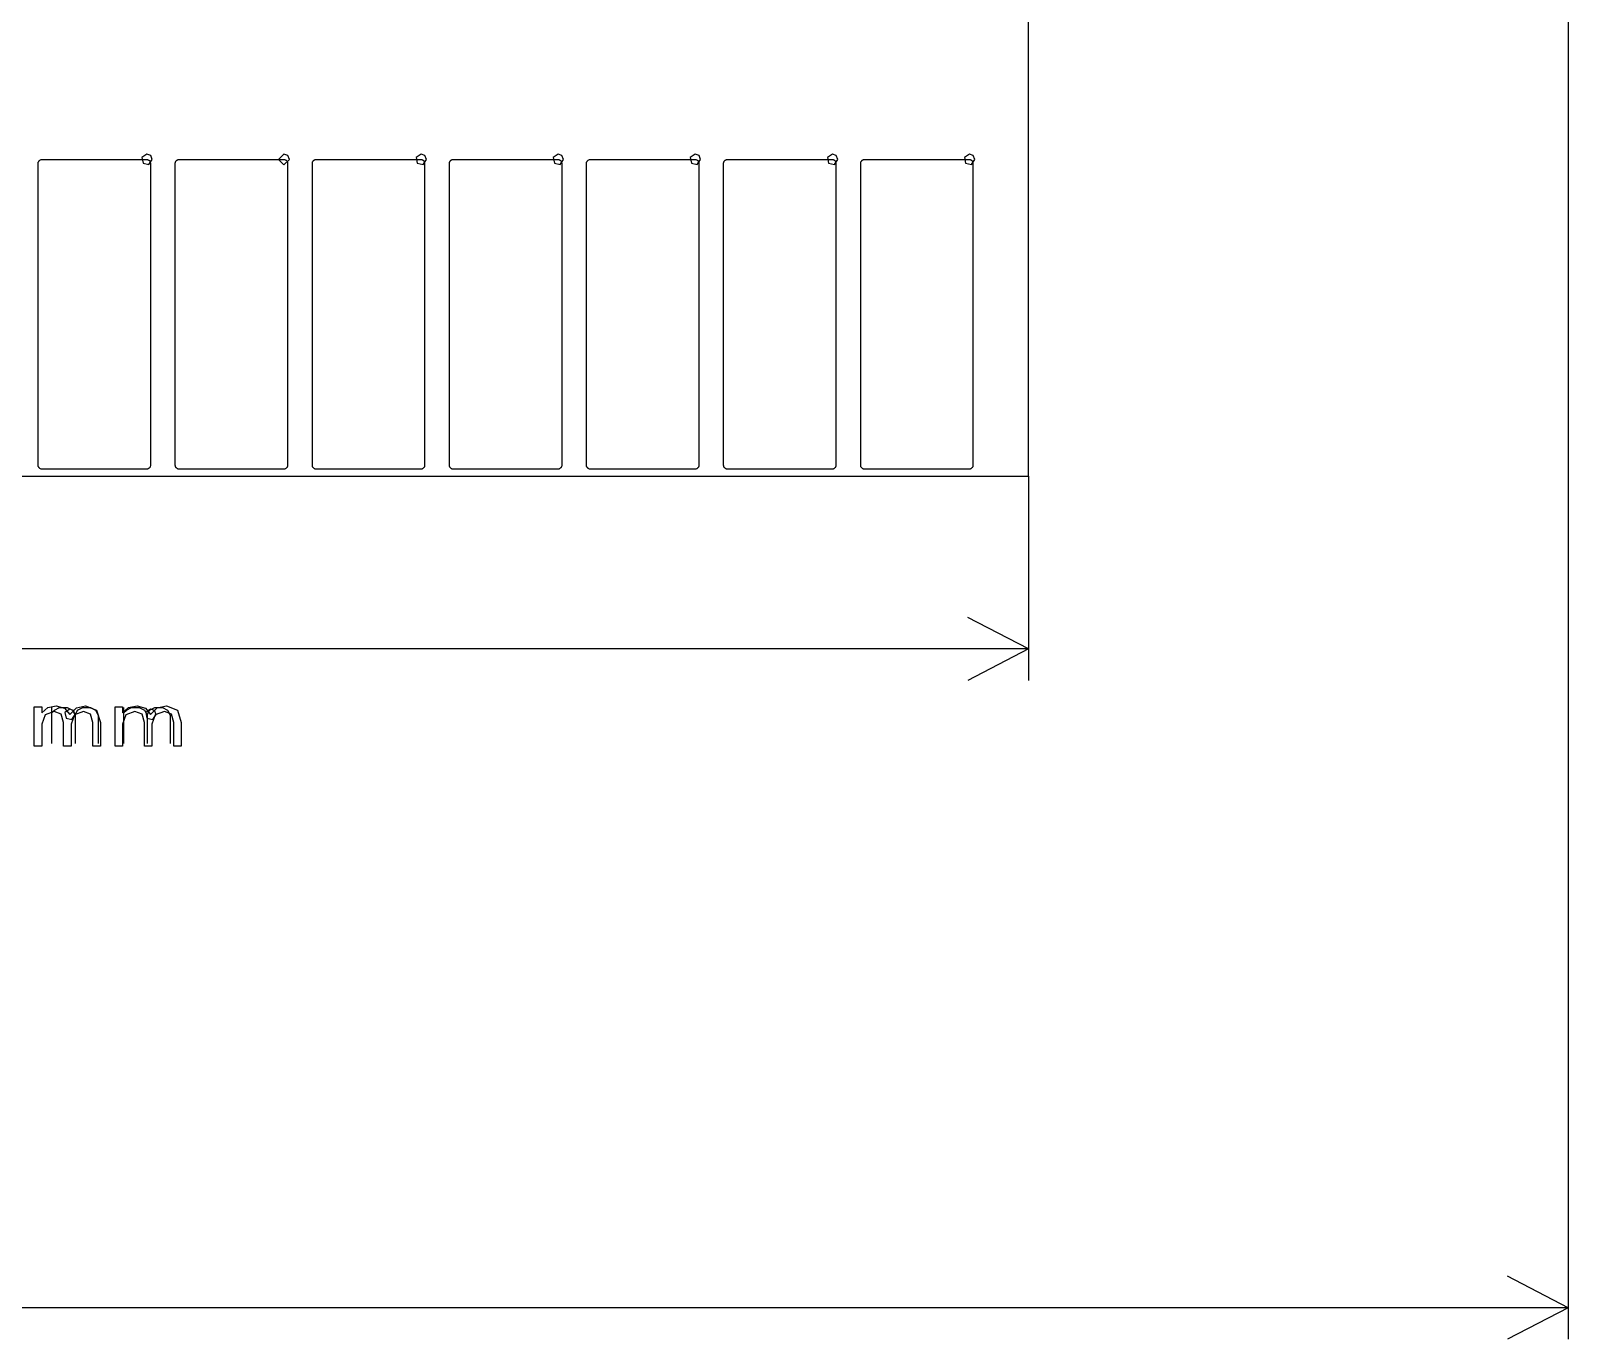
# Model space of a CAD drawing. Extents: x 114 to 258, y 8 to 198.
# Drawn here: x 209.06 to 237.55, y 9.32 to 33.56 of the extents above; entities that cross this region are included whole.
import ezdxf

# ---------------------------------------------------------------- set-up
doc = ezdxf.new("R2010")
doc.units = 0

msp = doc.modelspace()

# ---------------------------------------------------------------- linework, layer by layer
at = {"layer": 'Layer 1', "color": 7}
for points in [[(227.54844, 25.30836), (227.54844, 47.30984)], [(227.54844, 25.30836), (227.54844, 47.30984)], [(237.54842, 47.30984), (237.54842, 9.32414)], [(209.19948, 31.10972), (209.20202, 31.1148)], [(209.19948, 31.10972), (209.20202, 31.1148)], [(209.19948, 31.1021), (209.19948, 31.10972)], [(209.19948, 31.1021), (209.19948, 31.10972)], [(209.19948, 25.5141), (209.19948, 31.1021)], [(209.19948, 25.5141), (209.19948, 31.1021)], [(209.20202, 31.12242), (209.20456, 31.13004)], [(209.20202, 31.12242), (209.20456, 31.13004)], [(209.20202, 31.1148), (209.20202, 31.12242)], [(209.20202, 31.1148), (209.20202, 31.12242)], [(209.20456, 31.13004), (209.20964, 31.13766)], [(209.20456, 31.13004), (209.20964, 31.13766)], [(209.20964, 31.13766), (209.21218, 31.14274)], [(209.20964, 31.13766), (209.21218, 31.14274)], [(209.21218, 31.14274), (209.21726, 31.14782)], [(209.21218, 31.14274), (209.21726, 31.14782)], [(209.21726, 31.14782), (209.22234, 31.15544)], [(209.21726, 31.14782), (209.22234, 31.15544)], [(209.22234, 31.15544), (209.22742, 31.16052)], [(209.22234, 31.15544), (209.22742, 31.16052)], [(209.22742, 31.16052), (209.2325, 31.16306)], [(209.22742, 31.16052), (209.2325, 31.16306)], [(209.2325, 31.16306), (209.24012, 31.16814)], [(209.2325, 31.16306), (209.24012, 31.16814)], [(209.24012, 31.16814), (209.2452, 31.17068)], [(209.24012, 31.16814), (209.2452, 31.17068)], [(209.2452, 31.17068), (209.25282, 31.17322)], [(209.2452, 31.17068), (209.25282, 31.17322)], [(209.25282, 31.17322), (209.26044, 31.17576)], [(209.25282, 31.17322), (209.26044, 31.17576)], [(209.26044, 31.17576), (209.26806, 31.17576)], [(209.26044, 31.17576), (209.26806, 31.17576)], [(209.26806, 31.17576), (209.27568, 31.17576)], [(209.26806, 31.17576), (209.27568, 31.17576)], [(209.27568, 31.17576), (211.20608, 31.17576)], [(209.27568, 31.17576), (211.20608, 31.17576)], [(211.213954, 31.274998), (211.121566, 31.213266), (211.143243, 31.104287), (211.252222, 31.08261), (211.313954, 31.174998), (211.284665, 31.245709), (211.213954, 31.274998), (211.213954, 31.274998)], [(211.213954, 31.274998), (211.121566, 31.213266), (211.143243, 31.104287), (211.252222, 31.08261), (211.313954, 31.174998), (211.284665, 31.245709), (211.213954, 31.274998), (211.213954, 31.274998)], [(211.20608, 31.17576), (211.2137, 31.17576)], [(211.20608, 31.17576), (211.2137, 31.17576)], [(211.2137, 31.17576), (211.21878, 31.17576)], [(211.2137, 31.17576), (211.21878, 31.17576)], [(211.21878, 31.17576), (211.2264, 31.17322)], [(211.21878, 31.17576), (211.2264, 31.17322)], [(211.2264, 31.17322), (211.23402, 31.17068)], [(211.2264, 31.17322), (211.23402, 31.17068)], [(211.23402, 31.17068), (211.24164, 31.16814)], [(211.23402, 31.17068), (211.24164, 31.16814)], [(211.24164, 31.16814), (211.24672, 31.16306)], [(211.24164, 31.16814), (211.24672, 31.16306)], [(211.24672, 31.16306), (211.2518, 31.16052)], [(211.24672, 31.16306), (211.2518, 31.16052)], [(211.2518, 31.16052), (211.25942, 31.15544)], [(211.2518, 31.16052), (211.25942, 31.15544)], [(211.25942, 31.15544), (211.2645, 31.14782)], [(211.25942, 31.15544), (211.2645, 31.14782)], [(211.2645, 31.14782), (211.26704, 31.14274)], [(211.2645, 31.14782), (211.26704, 31.14274)], [(211.26704, 31.14274), (211.27212, 31.13766)], [(211.26704, 31.14274), (211.27212, 31.13766)], [(211.27212, 31.13766), (211.27466, 31.13004)], [(211.27212, 31.13766), (211.27466, 31.13004)], [(211.27466, 31.13004), (211.2772, 31.12242)], [(211.27466, 31.13004), (211.2772, 31.12242)], [(211.2772, 31.12242), (211.27974, 31.1148)], [(211.2772, 31.12242), (211.27974, 31.1148)], [(211.27974, 31.1148), (211.27974, 31.10972)], [(211.27974, 31.1148), (211.27974, 31.10972)], [(211.27974, 31.10972), (211.27974, 31.1021)], [(211.27974, 31.10972), (211.27974, 31.1021)], [(211.27974, 31.1021), (211.27974, 25.5141)], [(211.27974, 31.1021), (211.27974, 25.5141)], [(211.73948, 31.10972), (211.74202, 31.1148)], [(211.73948, 31.10972), (211.74202, 31.1148)], [(211.73948, 31.1021), (211.73948, 31.10972)], [(211.73948, 31.1021), (211.73948, 31.10972)], [(211.73948, 25.5141), (211.73948, 31.1021)], [(211.73948, 25.5141), (211.73948, 31.1021)], [(211.74202, 31.12242), (211.74456, 31.13004)], [(211.74202, 31.12242), (211.74456, 31.13004)], [(211.74202, 31.1148), (211.74202, 31.12242)], [(211.74202, 31.1148), (211.74202, 31.12242)], [(211.74456, 31.13004), (211.74964, 31.13766)], [(211.74456, 31.13004), (211.74964, 31.13766)], [(211.74964, 31.13766), (211.75218, 31.14274)], [(211.74964, 31.13766), (211.75218, 31.14274)], [(211.75218, 31.14274), (211.75726, 31.14782)], [(211.75218, 31.14274), (211.75726, 31.14782)], [(211.75726, 31.14782), (211.76234, 31.15544)], [(211.75726, 31.14782), (211.76234, 31.15544)], [(211.76234, 31.15544), (211.76742, 31.16052)], [(211.76234, 31.15544), (211.76742, 31.16052)], [(211.76742, 31.16052), (211.7725, 31.16306)], [(211.76742, 31.16052), (211.7725, 31.16306)], [(211.7725, 31.16306), (211.78012, 31.16814)], [(211.7725, 31.16306), (211.78012, 31.16814)], [(211.78012, 31.16814), (211.7852, 31.17068)], [(211.78012, 31.16814), (211.7852, 31.17068)], [(211.7852, 31.17068), (211.79282, 31.17322)], [(211.7852, 31.17068), (211.79282, 31.17322)], [(211.79282, 31.17322), (211.80044, 31.17576)], [(211.79282, 31.17322), (211.80044, 31.17576)], [(211.80044, 31.17576), (211.80806, 31.17576)], [(211.80044, 31.17576), (211.80806, 31.17576)], [(211.80806, 31.17576), (211.81568, 31.17576)], [(211.80806, 31.17576), (211.81568, 31.17576)], [(211.81568, 31.17576), (213.74608, 31.17576)], [(211.81568, 31.17576), (213.74608, 31.17576)], [(213.753954, 31.274998), (213.653954, 31.174998), (213.753954, 31.074998), (213.853954, 31.174998), (213.824665, 31.245709), (213.753954, 31.274998), (213.753954, 31.274998)], [(213.753954, 31.274998), (213.653954, 31.174998), (213.753954, 31.074998), (213.853954, 31.174998), (213.824665, 31.245709), (213.753954, 31.274998), (213.753954, 31.274998)], [(213.74608, 31.17576), (213.7537, 31.17576)], [(213.74608, 31.17576), (213.7537, 31.17576)], [(213.7537, 31.17576), (213.75878, 31.17576)], [(213.7537, 31.17576), (213.75878, 31.17576)], [(213.75878, 31.17576), (213.7664, 31.17322)], [(213.75878, 31.17576), (213.7664, 31.17322)], [(213.7664, 31.17322), (213.77402, 31.17068)], [(213.7664, 31.17322), (213.77402, 31.17068)], [(213.77402, 31.17068), (213.78164, 31.16814)], [(213.77402, 31.17068), (213.78164, 31.16814)], [(213.78164, 31.16814), (213.78672, 31.16306)], [(213.78164, 31.16814), (213.78672, 31.16306)], [(213.78672, 31.16306), (213.7918, 31.16052)], [(213.78672, 31.16306), (213.7918, 31.16052)], [(213.7918, 31.16052), (213.79942, 31.15544)], [(213.7918, 31.16052), (213.79942, 31.15544)], [(213.79942, 31.15544), (213.8045, 31.14782)], [(213.79942, 31.15544), (213.8045, 31.14782)], [(213.8045, 31.14782), (213.80704, 31.14274)], [(213.8045, 31.14782), (213.80704, 31.14274)], [(213.80704, 31.14274), (213.81212, 31.13766)], [(213.80704, 31.14274), (213.81212, 31.13766)], [(213.81212, 31.13766), (213.81466, 31.13004)], [(213.81212, 31.13766), (213.81466, 31.13004)], [(213.81466, 31.13004), (213.8172, 31.12242)], [(213.81466, 31.13004), (213.8172, 31.12242)], [(213.8172, 31.12242), (213.81974, 31.1148)], [(213.8172, 31.12242), (213.81974, 31.1148)], [(213.81974, 31.1148), (213.81974, 31.10972)], [(213.81974, 31.1148), (213.81974, 31.10972)], [(213.81974, 31.10972), (213.81974, 31.1021)], [(213.81974, 31.10972), (213.81974, 31.1021)], [(213.81974, 31.1021), (213.81974, 25.5141)], [(213.81974, 31.1021), (213.81974, 25.5141)], [(214.27948, 31.10972), (214.28202, 31.1148)], [(214.27948, 31.10972), (214.28202, 31.1148)], [(214.27948, 31.1021), (214.27948, 31.10972)], [(214.27948, 31.1021), (214.27948, 31.10972)], [(214.27948, 25.5141), (214.27948, 31.1021)], [(214.27948, 25.5141), (214.27948, 31.1021)], [(214.28202, 31.12242), (214.28456, 31.13004)], [(214.28202, 31.12242), (214.28456, 31.13004)], [(214.28202, 31.1148), (214.28202, 31.12242)], [(214.28202, 31.1148), (214.28202, 31.12242)], [(214.28456, 31.13004), (214.28964, 31.13766)], [(214.28456, 31.13004), (214.28964, 31.13766)], [(214.28964, 31.13766), (214.29218, 31.14274)], [(214.28964, 31.13766), (214.29218, 31.14274)], [(214.29218, 31.14274), (214.29726, 31.14782)], [(214.29218, 31.14274), (214.29726, 31.14782)], [(214.29726, 31.14782), (214.30234, 31.15544)], [(214.29726, 31.14782), (214.30234, 31.15544)], [(214.30234, 31.15544), (214.30742, 31.16052)], [(214.30234, 31.15544), (214.30742, 31.16052)], [(214.30742, 31.16052), (214.3125, 31.16306)], [(214.30742, 31.16052), (214.3125, 31.16306)], [(214.3125, 31.16306), (214.32012, 31.16814)], [(214.3125, 31.16306), (214.32012, 31.16814)], [(214.32012, 31.16814), (214.3252, 31.17068)], [(214.32012, 31.16814), (214.3252, 31.17068)], [(214.3252, 31.17068), (214.33282, 31.17322)], [(214.3252, 31.17068), (214.33282, 31.17322)], [(214.33282, 31.17322), (214.34044, 31.17576)], [(214.33282, 31.17322), (214.34044, 31.17576)], [(214.34044, 31.17576), (214.34806, 31.17576)], [(214.34044, 31.17576), (214.34806, 31.17576)], [(214.34806, 31.17576), (214.35568, 31.17576)], [(214.34806, 31.17576), (214.35568, 31.17576)], [(214.35568, 31.17576), (216.28608, 31.17576)], [(214.35568, 31.17576), (216.28608, 31.17576)], [(216.293954, 31.274998), (216.201566, 31.213266), (216.223243, 31.104287), (216.332222, 31.08261), (216.393954, 31.174998), (216.364665, 31.245709), (216.293954, 31.274998), (216.293954, 31.274998)], [(216.293954, 31.274998), (216.201566, 31.213266), (216.223243, 31.104287), (216.332222, 31.08261), (216.393954, 31.174998), (216.364665, 31.245709), (216.293954, 31.274998), (216.293954, 31.274998)], [(216.28608, 31.17576), (216.2937, 31.17576)], [(216.28608, 31.17576), (216.2937, 31.17576)], [(216.2937, 31.17576), (216.29878, 31.17576)], [(216.2937, 31.17576), (216.29878, 31.17576)], [(216.29878, 31.17576), (216.3064, 31.17322)], [(216.29878, 31.17576), (216.3064, 31.17322)], [(216.3064, 31.17322), (216.31402, 31.17068)], [(216.3064, 31.17322), (216.31402, 31.17068)], [(216.31402, 31.17068), (216.32164, 31.16814)], [(216.31402, 31.17068), (216.32164, 31.16814)], [(216.32164, 31.16814), (216.32672, 31.16306)], [(216.32164, 31.16814), (216.32672, 31.16306)], [(216.32672, 31.16306), (216.3318, 31.16052)], [(216.32672, 31.16306), (216.3318, 31.16052)], [(216.3318, 31.16052), (216.33942, 31.15544)], [(216.3318, 31.16052), (216.33942, 31.15544)], [(216.33942, 31.15544), (216.3445, 31.14782)], [(216.33942, 31.15544), (216.3445, 31.14782)], [(216.3445, 31.14782), (216.34704, 31.14274)], [(216.3445, 31.14782), (216.34704, 31.14274)], [(216.34704, 31.14274), (216.35212, 31.13766)], [(216.34704, 31.14274), (216.35212, 31.13766)], [(216.35212, 31.13766), (216.35466, 31.13004)], [(216.35212, 31.13766), (216.35466, 31.13004)], [(216.35466, 31.13004), (216.3572, 31.12242)], [(216.35466, 31.13004), (216.3572, 31.12242)], [(216.3572, 31.12242), (216.35974, 31.1148)], [(216.3572, 31.12242), (216.35974, 31.1148)], [(216.35974, 31.1148), (216.35974, 31.10972)], [(216.35974, 31.1148), (216.35974, 31.10972)], [(216.35974, 31.10972), (216.35974, 31.1021)], [(216.35974, 31.10972), (216.35974, 31.1021)], [(216.35974, 31.1021), (216.35974, 25.5141)], [(216.35974, 31.1021), (216.35974, 25.5141)], [(216.81948, 31.10972), (216.82202, 31.1148)], [(216.81948, 31.10972), (216.82202, 31.1148)], [(216.81948, 31.1021), (216.81948, 31.10972)], [(216.81948, 31.1021), (216.81948, 31.10972)], [(216.81948, 25.5141), (216.81948, 31.1021)], [(216.81948, 25.5141), (216.81948, 31.1021)], [(216.82202, 31.12242), (216.82456, 31.13004)], [(216.82202, 31.12242), (216.82456, 31.13004)], [(216.82202, 31.1148), (216.82202, 31.12242)], [(216.82202, 31.1148), (216.82202, 31.12242)], [(216.82456, 31.13004), (216.82964, 31.13766)], [(216.82456, 31.13004), (216.82964, 31.13766)], [(216.82964, 31.13766), (216.83218, 31.14274)], [(216.82964, 31.13766), (216.83218, 31.14274)], [(216.83218, 31.14274), (216.83726, 31.14782)], [(216.83218, 31.14274), (216.83726, 31.14782)], [(216.83726, 31.14782), (216.84234, 31.15544)], [(216.83726, 31.14782), (216.84234, 31.15544)], [(216.84234, 31.15544), (216.84742, 31.16052)], [(216.84234, 31.15544), (216.84742, 31.16052)], [(216.84742, 31.16052), (216.8525, 31.16306)], [(216.84742, 31.16052), (216.8525, 31.16306)], [(216.8525, 31.16306), (216.86012, 31.16814)], [(216.8525, 31.16306), (216.86012, 31.16814)], [(216.86012, 31.16814), (216.8652, 31.17068)], [(216.86012, 31.16814), (216.8652, 31.17068)], [(216.8652, 31.17068), (216.87282, 31.17322)], [(216.8652, 31.17068), (216.87282, 31.17322)], [(216.87282, 31.17322), (216.88044, 31.17576)], [(216.87282, 31.17322), (216.88044, 31.17576)], [(216.88044, 31.17576), (216.88806, 31.17576)], [(216.88044, 31.17576), (216.88806, 31.17576)], [(216.88806, 31.17576), (216.89568, 31.17576)], [(216.88806, 31.17576), (216.89568, 31.17576)], [(216.89568, 31.17576), (218.82608, 31.17576)], [(216.89568, 31.17576), (218.82608, 31.17576)], [(218.833954, 31.274998), (218.741566, 31.213266), (218.763243, 31.104287), (218.872222, 31.08261), (218.933954, 31.174998), (218.904665, 31.245709), (218.833954, 31.274998), (218.833954, 31.274998)], [(218.833954, 31.274998), (218.741566, 31.213266), (218.763243, 31.104287), (218.872222, 31.08261), (218.933954, 31.174998), (218.904665, 31.245709), (218.833954, 31.274998), (218.833954, 31.274998)], [(218.82608, 31.17576), (218.8337, 31.17576)], [(218.82608, 31.17576), (218.8337, 31.17576)], [(218.8337, 31.17576), (218.83878, 31.17576)], [(218.8337, 31.17576), (218.83878, 31.17576)], [(218.83878, 31.17576), (218.8464, 31.17322)], [(218.83878, 31.17576), (218.8464, 31.17322)], [(218.8464, 31.17322), (218.85402, 31.17068)], [(218.8464, 31.17322), (218.85402, 31.17068)], [(218.85402, 31.17068), (218.86164, 31.16814)], [(218.85402, 31.17068), (218.86164, 31.16814)], [(218.86164, 31.16814), (218.86672, 31.16306)], [(218.86164, 31.16814), (218.86672, 31.16306)], [(218.86672, 31.16306), (218.8718, 31.16052)], [(218.86672, 31.16306), (218.8718, 31.16052)], [(218.8718, 31.16052), (218.87942, 31.15544)], [(218.8718, 31.16052), (218.87942, 31.15544)], [(218.87942, 31.15544), (218.8845, 31.14782)], [(218.87942, 31.15544), (218.8845, 31.14782)], [(218.8845, 31.14782), (218.88704, 31.14274)], [(218.8845, 31.14782), (218.88704, 31.14274)], [(218.88704, 31.14274), (218.89212, 31.13766)], [(218.88704, 31.14274), (218.89212, 31.13766)], [(218.89212, 31.13766), (218.89466, 31.13004)], [(218.89212, 31.13766), (218.89466, 31.13004)], [(218.89466, 31.13004), (218.8972, 31.12242)], [(218.89466, 31.13004), (218.8972, 31.12242)], [(218.8972, 31.12242), (218.89974, 31.1148)], [(218.8972, 31.12242), (218.89974, 31.1148)], [(218.89974, 31.1148), (218.89974, 31.10972)], [(218.89974, 31.1148), (218.89974, 31.10972)], [(218.89974, 31.10972), (218.89974, 31.1021)], [(218.89974, 31.10972), (218.89974, 31.1021)], [(218.89974, 31.1021), (218.89974, 25.5141)], [(218.89974, 31.1021), (218.89974, 25.5141)], [(219.35948, 31.10972), (219.36202, 31.1148)], [(219.35948, 31.10972), (219.36202, 31.1148)], [(219.35948, 31.1021), (219.35948, 31.10972)], [(219.35948, 31.1021), (219.35948, 31.10972)], [(219.35948, 25.5141), (219.35948, 31.1021)], [(219.35948, 25.5141), (219.35948, 31.1021)], [(219.36202, 31.12242), (219.36456, 31.13004)], [(219.36202, 31.12242), (219.36456, 31.13004)], [(219.36202, 31.1148), (219.36202, 31.12242)], [(219.36202, 31.1148), (219.36202, 31.12242)], [(219.36456, 31.13004), (219.36964, 31.13766)], [(219.36456, 31.13004), (219.36964, 31.13766)], [(219.36964, 31.13766), (219.37218, 31.14274)], [(219.36964, 31.13766), (219.37218, 31.14274)], [(219.37218, 31.14274), (219.37726, 31.14782)], [(219.37218, 31.14274), (219.37726, 31.14782)], [(219.37726, 31.14782), (219.38234, 31.15544)], [(219.37726, 31.14782), (219.38234, 31.15544)], [(219.38234, 31.15544), (219.38742, 31.16052)], [(219.38234, 31.15544), (219.38742, 31.16052)], [(219.38742, 31.16052), (219.3925, 31.16306)], [(219.38742, 31.16052), (219.3925, 31.16306)], [(219.3925, 31.16306), (219.40012, 31.16814)], [(219.3925, 31.16306), (219.40012, 31.16814)], [(219.40012, 31.16814), (219.4052, 31.17068)], [(219.40012, 31.16814), (219.4052, 31.17068)], [(219.4052, 31.17068), (219.41282, 31.17322)], [(219.4052, 31.17068), (219.41282, 31.17322)], [(219.41282, 31.17322), (219.42044, 31.17576)], [(219.41282, 31.17322), (219.42044, 31.17576)], [(219.42044, 31.17576), (219.42806, 31.17576)], [(219.42044, 31.17576), (219.42806, 31.17576)], [(219.42806, 31.17576), (219.43568, 31.17576)], [(219.42806, 31.17576), (219.43568, 31.17576)], [(219.43568, 31.17576), (221.36608, 31.17576)], [(219.43568, 31.17576), (221.36608, 31.17576)], [(221.373954, 31.274998), (221.281566, 31.213266), (221.303243, 31.104287), (221.412222, 31.08261), (221.473954, 31.174998), (221.444665, 31.245709), (221.373954, 31.274998), (221.373954, 31.274998)], [(221.373954, 31.274998), (221.281566, 31.213266), (221.303243, 31.104287), (221.412222, 31.08261), (221.473954, 31.174998), (221.444665, 31.245709), (221.373954, 31.274998), (221.373954, 31.274998)], [(221.36608, 31.17576), (221.3737, 31.17576)], [(221.36608, 31.17576), (221.3737, 31.17576)], [(221.3737, 31.17576), (221.37878, 31.17576)], [(221.3737, 31.17576), (221.37878, 31.17576)], [(221.37878, 31.17576), (221.3864, 31.17322)], [(221.37878, 31.17576), (221.3864, 31.17322)], [(221.3864, 31.17322), (221.39402, 31.17068)], [(221.3864, 31.17322), (221.39402, 31.17068)], [(221.39402, 31.17068), (221.40164, 31.16814)], [(221.39402, 31.17068), (221.40164, 31.16814)], [(221.40164, 31.16814), (221.40672, 31.16306)], [(221.40164, 31.16814), (221.40672, 31.16306)], [(221.40672, 31.16306), (221.4118, 31.16052)], [(221.40672, 31.16306), (221.4118, 31.16052)], [(221.4118, 31.16052), (221.41942, 31.15544)], [(221.4118, 31.16052), (221.41942, 31.15544)], [(221.41942, 31.15544), (221.4245, 31.14782)], [(221.41942, 31.15544), (221.4245, 31.14782)], [(221.4245, 31.14782), (221.42704, 31.14274)], [(221.4245, 31.14782), (221.42704, 31.14274)], [(221.42704, 31.14274), (221.43212, 31.13766)], [(221.42704, 31.14274), (221.43212, 31.13766)], [(221.43212, 31.13766), (221.43466, 31.13004)], [(221.43212, 31.13766), (221.43466, 31.13004)], [(221.43466, 31.13004), (221.4372, 31.12242)], [(221.43466, 31.13004), (221.4372, 31.12242)], [(221.4372, 31.12242), (221.43974, 31.1148)], [(221.4372, 31.12242), (221.43974, 31.1148)], [(221.43974, 31.1148), (221.43974, 31.10972)], [(221.43974, 31.1148), (221.43974, 31.10972)], [(221.43974, 31.10972), (221.43974, 31.1021)], [(221.43974, 31.10972), (221.43974, 31.1021)], [(221.43974, 31.1021), (221.43974, 25.5141)], [(221.43974, 31.1021), (221.43974, 25.5141)], [(221.89948, 31.10972), (221.90202, 31.1148)], [(221.89948, 31.10972), (221.90202, 31.1148)], [(221.89948, 31.1021), (221.89948, 31.10972)], [(221.89948, 31.1021), (221.89948, 31.10972)], [(221.89948, 25.5141), (221.89948, 31.1021)], [(221.89948, 25.5141), (221.89948, 31.1021)], [(221.90202, 31.12242), (221.90456, 31.13004)], [(221.90202, 31.12242), (221.90456, 31.13004)], [(221.90202, 31.1148), (221.90202, 31.12242)], [(221.90202, 31.1148), (221.90202, 31.12242)], [(221.90456, 31.13004), (221.90964, 31.13766)], [(221.90456, 31.13004), (221.90964, 31.13766)], [(221.90964, 31.13766), (221.91218, 31.14274)], [(221.90964, 31.13766), (221.91218, 31.14274)], [(221.91218, 31.14274), (221.91726, 31.14782)], [(221.91218, 31.14274), (221.91726, 31.14782)], [(221.91726, 31.14782), (221.92234, 31.15544)], [(221.91726, 31.14782), (221.92234, 31.15544)], [(221.92234, 31.15544), (221.92742, 31.16052)], [(221.92234, 31.15544), (221.92742, 31.16052)], [(221.92742, 31.16052), (221.9325, 31.16306)], [(221.92742, 31.16052), (221.9325, 31.16306)], [(221.9325, 31.16306), (221.94012, 31.16814)], [(221.9325, 31.16306), (221.94012, 31.16814)], [(221.94012, 31.16814), (221.9452, 31.17068)], [(221.94012, 31.16814), (221.9452, 31.17068)], [(221.9452, 31.17068), (221.95282, 31.17322)], [(221.9452, 31.17068), (221.95282, 31.17322)], [(221.95282, 31.17322), (221.96044, 31.17576)], [(221.95282, 31.17322), (221.96044, 31.17576)], [(221.96044, 31.17576), (221.96806, 31.17576)], [(221.96044, 31.17576), (221.96806, 31.17576)], [(221.96806, 31.17576), (221.97568, 31.17576)], [(221.96806, 31.17576), (221.97568, 31.17576)], [(221.97568, 31.17576), (223.90608, 31.17576)], [(221.97568, 31.17576), (223.90608, 31.17576)], [(223.913954, 31.274998), (223.821566, 31.213266), (223.843243, 31.104287), (223.952222, 31.08261), (224.013954, 31.174998), (223.984665, 31.245709), (223.913954, 31.274998), (223.913954, 31.274998)], [(223.913954, 31.274998), (223.821566, 31.213266), (223.843243, 31.104287), (223.952222, 31.08261), (224.013954, 31.174998), (223.984665, 31.245709), (223.913954, 31.274998), (223.913954, 31.274998)], [(223.90608, 31.17576), (223.9137, 31.17576)], [(223.90608, 31.17576), (223.9137, 31.17576)], [(223.9137, 31.17576), (223.91878, 31.17576)], [(223.9137, 31.17576), (223.91878, 31.17576)], [(223.91878, 31.17576), (223.9264, 31.17322)], [(223.91878, 31.17576), (223.9264, 31.17322)], [(223.9264, 31.17322), (223.93402, 31.17068)], [(223.9264, 31.17322), (223.93402, 31.17068)], [(223.93402, 31.17068), (223.94164, 31.16814)], [(223.93402, 31.17068), (223.94164, 31.16814)], [(223.94164, 31.16814), (223.94672, 31.16306)], [(223.94164, 31.16814), (223.94672, 31.16306)], [(223.94672, 31.16306), (223.9518, 31.16052)], [(223.94672, 31.16306), (223.9518, 31.16052)], [(223.9518, 31.16052), (223.95942, 31.15544)], [(223.9518, 31.16052), (223.95942, 31.15544)], [(223.95942, 31.15544), (223.9645, 31.14782)], [(223.95942, 31.15544), (223.9645, 31.14782)], [(223.9645, 31.14782), (223.96704, 31.14274)], [(223.9645, 31.14782), (223.96704, 31.14274)], [(223.96704, 31.14274), (223.97212, 31.13766)], [(223.96704, 31.14274), (223.97212, 31.13766)], [(223.97212, 31.13766), (223.97466, 31.13004)], [(223.97212, 31.13766), (223.97466, 31.13004)], [(223.97466, 31.13004), (223.9772, 31.12242)], [(223.97466, 31.13004), (223.9772, 31.12242)], [(223.9772, 31.12242), (223.97974, 31.1148)], [(223.9772, 31.12242), (223.97974, 31.1148)], [(223.97974, 31.1148), (223.97974, 31.10972)], [(223.97974, 31.1148), (223.97974, 31.10972)], [(223.97974, 31.10972), (223.97974, 31.1021)], [(223.97974, 31.10972), (223.97974, 31.1021)], [(223.97974, 31.1021), (223.97974, 25.5141)], [(223.97974, 31.1021), (223.97974, 25.5141)], [(224.43948, 31.10972), (224.44202, 31.1148)], [(224.43948, 31.10972), (224.44202, 31.1148)], [(224.43948, 31.1021), (224.43948, 31.10972)], [(224.43948, 31.1021), (224.43948, 31.10972)], [(224.43948, 25.5141), (224.43948, 31.1021)], [(224.43948, 25.5141), (224.43948, 31.1021)], [(224.44202, 31.12242), (224.44456, 31.13004)], [(224.44202, 31.12242), (224.44456, 31.13004)], [(224.44202, 31.1148), (224.44202, 31.12242)], [(224.44202, 31.1148), (224.44202, 31.12242)], [(224.44456, 31.13004), (224.44964, 31.13766)], [(224.44456, 31.13004), (224.44964, 31.13766)], [(224.44964, 31.13766), (224.45218, 31.14274)], [(224.44964, 31.13766), (224.45218, 31.14274)], [(224.45218, 31.14274), (224.45726, 31.14782)], [(224.45218, 31.14274), (224.45726, 31.14782)], [(224.45726, 31.14782), (224.46234, 31.15544)], [(224.45726, 31.14782), (224.46234, 31.15544)], [(224.46234, 31.15544), (224.46742, 31.16052)], [(224.46234, 31.15544), (224.46742, 31.16052)], [(224.46742, 31.16052), (224.4725, 31.16306)], [(224.46742, 31.16052), (224.4725, 31.16306)], [(224.4725, 31.16306), (224.48012, 31.16814)], [(224.4725, 31.16306), (224.48012, 31.16814)], [(224.48012, 31.16814), (224.4852, 31.17068)], [(224.48012, 31.16814), (224.4852, 31.17068)], [(224.4852, 31.17068), (224.49282, 31.17322)], [(224.4852, 31.17068), (224.49282, 31.17322)], [(224.49282, 31.17322), (224.50044, 31.17576)], [(224.49282, 31.17322), (224.50044, 31.17576)], [(224.50044, 31.17576), (224.50806, 31.17576)], [(224.50044, 31.17576), (224.50806, 31.17576)], [(224.50806, 31.17576), (224.51568, 31.17576)], [(224.50806, 31.17576), (224.51568, 31.17576)], [(224.51568, 31.17576), (226.44608, 31.17576)], [(224.51568, 31.17576), (226.44608, 31.17576)], [(226.453954, 31.274998), (226.361566, 31.213266), (226.383243, 31.104287), (226.492222, 31.08261), (226.553954, 31.174998), (226.524665, 31.245709), (226.453954, 31.274998), (226.453954, 31.274998)], [(226.453954, 31.274998), (226.361566, 31.213266), (226.383243, 31.104287), (226.492222, 31.08261), (226.553954, 31.174998), (226.524665, 31.245709), (226.453954, 31.274998), (226.453954, 31.274998)], [(226.44608, 31.17576), (226.4537, 31.17576)], [(226.44608, 31.17576), (226.4537, 31.17576)], [(226.4537, 31.17576), (226.45878, 31.17576)], [(226.4537, 31.17576), (226.45878, 31.17576)], [(226.45878, 31.17576), (226.4664, 31.17322)], [(226.45878, 31.17576), (226.4664, 31.17322)], [(226.4664, 31.17322), (226.47402, 31.17068)], [(226.4664, 31.17322), (226.47402, 31.17068)], [(226.47402, 31.17068), (226.48164, 31.16814)], [(226.47402, 31.17068), (226.48164, 31.16814)], [(226.48164, 31.16814), (226.48672, 31.16306)], [(226.48164, 31.16814), (226.48672, 31.16306)], [(226.48672, 31.16306), (226.4918, 31.16052)], [(226.48672, 31.16306), (226.4918, 31.16052)], [(226.4918, 31.16052), (226.49942, 31.15544)], [(226.4918, 31.16052), (226.49942, 31.15544)], [(226.49942, 31.15544), (226.5045, 31.14782)], [(226.49942, 31.15544), (226.5045, 31.14782)], [(226.5045, 31.14782), (226.50704, 31.14274)], [(226.5045, 31.14782), (226.50704, 31.14274)], [(226.50704, 31.14274), (226.51212, 31.13766)], [(226.50704, 31.14274), (226.51212, 31.13766)], [(226.51212, 31.13766), (226.51466, 31.13004)], [(226.51212, 31.13766), (226.51466, 31.13004)], [(226.51466, 31.13004), (226.5172, 31.12242)], [(226.51466, 31.13004), (226.5172, 31.12242)], [(226.5172, 31.12242), (226.51974, 31.1148)], [(226.5172, 31.12242), (226.51974, 31.1148)], [(226.51974, 31.1148), (226.51974, 31.10972)], [(226.51974, 31.1148), (226.51974, 31.10972)], [(226.51974, 31.10972), (226.51974, 31.1021)], [(226.51974, 31.10972), (226.51974, 31.1021)], [(226.51974, 31.1021), (226.51974, 25.5141)], [(226.51974, 31.1021), (226.51974, 25.5141)], [(209.19948, 25.50648), (209.19948, 25.5141)], [(209.19948, 25.50648), (209.19948, 25.5141)], [(209.20202, 25.49886), (209.19948, 25.50648)], [(209.20202, 25.49886), (209.19948, 25.50648)], [(209.20202, 25.49124), (209.20202, 25.49886)], [(209.20202, 25.49124), (209.20202, 25.49886)], [(209.20456, 25.48362), (209.20202, 25.49124)], [(209.20456, 25.48362), (209.20202, 25.49124)], [(209.20964, 25.47854), (209.20456, 25.48362)], [(209.20964, 25.47854), (209.20456, 25.48362)], [(209.21218, 25.47092), (209.20964, 25.47854)], [(209.21218, 25.47092), (209.20964, 25.47854)], [(209.21726, 25.46584), (209.21218, 25.47092)], [(209.21726, 25.46584), (209.21218, 25.47092)], [(209.22234, 25.46076), (209.21726, 25.46584)], [(209.22234, 25.46076), (209.21726, 25.46584)], [(209.22742, 25.45568), (209.22234, 25.46076)], [(209.22742, 25.45568), (209.22234, 25.46076)], [(209.2325, 25.4506), (209.22742, 25.45568)], [(209.2325, 25.4506), (209.22742, 25.45568)], [(209.24012, 25.44806), (209.2325, 25.4506)], [(209.24012, 25.44806), (209.2325, 25.4506)], [(209.2452, 25.44298), (209.24012, 25.44806)], [(209.2452, 25.44298), (209.24012, 25.44806)], [(209.25282, 25.44044), (209.2452, 25.44298)], [(209.25282, 25.44044), (209.2452, 25.44298)], [(209.26044, 25.44044), (209.25282, 25.44044)], [(209.26044, 25.44044), (209.25282, 25.44044)], [(209.26806, 25.4379), (209.26044, 25.44044)], [(209.26806, 25.4379), (209.26044, 25.44044)], [(209.27568, 25.4379), (209.26806, 25.4379)], [(209.27568, 25.4379), (209.26806, 25.4379)], [(211.20608, 25.4379), (209.27568, 25.4379)], [(211.20608, 25.4379), (209.27568, 25.4379)], [(211.2137, 25.4379), (211.20608, 25.4379)], [(211.2137, 25.4379), (211.20608, 25.4379)], [(211.21878, 25.44044), (211.2137, 25.4379)], [(211.21878, 25.44044), (211.2137, 25.4379)], [(211.2264, 25.44044), (211.21878, 25.44044)], [(211.2264, 25.44044), (211.21878, 25.44044)], [(211.23402, 25.44298), (211.2264, 25.44044)], [(211.23402, 25.44298), (211.2264, 25.44044)], [(211.24164, 25.44806), (211.23402, 25.44298)], [(211.24164, 25.44806), (211.23402, 25.44298)], [(211.24672, 25.4506), (211.24164, 25.44806)], [(211.24672, 25.4506), (211.24164, 25.44806)], [(211.2518, 25.45568), (211.24672, 25.4506)], [(211.2518, 25.45568), (211.24672, 25.4506)], [(211.25942, 25.46076), (211.2518, 25.45568)], [(211.25942, 25.46076), (211.2518, 25.45568)], [(211.2645, 25.46584), (211.25942, 25.46076)], [(211.2645, 25.46584), (211.25942, 25.46076)], [(211.26704, 25.47092), (211.2645, 25.46584)], [(211.26704, 25.47092), (211.2645, 25.46584)], [(211.27212, 25.47854), (211.26704, 25.47092)], [(211.27212, 25.47854), (211.26704, 25.47092)], [(211.27466, 25.48362), (211.27212, 25.47854)], [(211.27466, 25.48362), (211.27212, 25.47854)], [(211.2772, 25.49124), (211.27466, 25.48362)], [(211.2772, 25.49124), (211.27466, 25.48362)], [(211.27974, 25.49886), (211.2772, 25.49124)], [(211.27974, 25.49886), (211.2772, 25.49124)], [(211.27974, 25.5141), (211.27974, 25.50648)], [(211.27974, 25.5141), (211.27974, 25.50648)], [(211.27974, 25.50648), (211.27974, 25.49886)], [(211.27974, 25.50648), (211.27974, 25.49886)], [(211.73948, 25.50648), (211.73948, 25.5141)], [(211.73948, 25.50648), (211.73948, 25.5141)], [(211.74202, 25.49886), (211.73948, 25.50648)], [(211.74202, 25.49886), (211.73948, 25.50648)], [(211.74202, 25.49124), (211.74202, 25.49886)], [(211.74202, 25.49124), (211.74202, 25.49886)], [(211.74456, 25.48362), (211.74202, 25.49124)], [(211.74456, 25.48362), (211.74202, 25.49124)], [(211.74964, 25.47854), (211.74456, 25.48362)], [(211.74964, 25.47854), (211.74456, 25.48362)], [(211.75218, 25.47092), (211.74964, 25.47854)], [(211.75218, 25.47092), (211.74964, 25.47854)], [(211.75726, 25.46584), (211.75218, 25.47092)], [(211.75726, 25.46584), (211.75218, 25.47092)], [(211.76234, 25.46076), (211.75726, 25.46584)], [(211.76234, 25.46076), (211.75726, 25.46584)], [(211.76742, 25.45568), (211.76234, 25.46076)], [(211.76742, 25.45568), (211.76234, 25.46076)], [(211.7725, 25.4506), (211.76742, 25.45568)], [(211.7725, 25.4506), (211.76742, 25.45568)], [(211.78012, 25.44806), (211.7725, 25.4506)], [(211.78012, 25.44806), (211.7725, 25.4506)], [(211.7852, 25.44298), (211.78012, 25.44806)], [(211.7852, 25.44298), (211.78012, 25.44806)], [(211.79282, 25.44044), (211.7852, 25.44298)], [(211.79282, 25.44044), (211.7852, 25.44298)], [(211.80044, 25.44044), (211.79282, 25.44044)], [(211.80044, 25.44044), (211.79282, 25.44044)], [(211.80806, 25.4379), (211.80044, 25.44044)], [(211.80806, 25.4379), (211.80044, 25.44044)], [(211.81568, 25.4379), (211.80806, 25.4379)], [(211.81568, 25.4379), (211.80806, 25.4379)], [(213.74608, 25.4379), (211.81568, 25.4379)], [(213.74608, 25.4379), (211.81568, 25.4379)], [(213.7537, 25.4379), (213.74608, 25.4379)], [(213.7537, 25.4379), (213.74608, 25.4379)], [(213.75878, 25.44044), (213.7537, 25.4379)], [(213.75878, 25.44044), (213.7537, 25.4379)], [(213.7664, 25.44044), (213.75878, 25.44044)], [(213.7664, 25.44044), (213.75878, 25.44044)], [(213.77402, 25.44298), (213.7664, 25.44044)], [(213.77402, 25.44298), (213.7664, 25.44044)], [(213.78164, 25.44806), (213.77402, 25.44298)], [(213.78164, 25.44806), (213.77402, 25.44298)], [(213.78672, 25.4506), (213.78164, 25.44806)], [(213.78672, 25.4506), (213.78164, 25.44806)], [(213.7918, 25.45568), (213.78672, 25.4506)], [(213.7918, 25.45568), (213.78672, 25.4506)], [(213.79942, 25.46076), (213.7918, 25.45568)], [(213.79942, 25.46076), (213.7918, 25.45568)], [(213.8045, 25.46584), (213.79942, 25.46076)], [(213.8045, 25.46584), (213.79942, 25.46076)], [(213.80704, 25.47092), (213.8045, 25.46584)], [(213.80704, 25.47092), (213.8045, 25.46584)], [(213.81212, 25.47854), (213.80704, 25.47092)], [(213.81212, 25.47854), (213.80704, 25.47092)], [(213.81466, 25.48362), (213.81212, 25.47854)], [(213.81466, 25.48362), (213.81212, 25.47854)], [(213.8172, 25.49124), (213.81466, 25.48362)], [(213.8172, 25.49124), (213.81466, 25.48362)], [(213.81974, 25.49886), (213.8172, 25.49124)], [(213.81974, 25.49886), (213.8172, 25.49124)], [(213.81974, 25.5141), (213.81974, 25.50648)], [(213.81974, 25.5141), (213.81974, 25.50648)], [(213.81974, 25.50648), (213.81974, 25.49886)], [(213.81974, 25.50648), (213.81974, 25.49886)], [(214.27948, 25.50648), (214.27948, 25.5141)], [(214.27948, 25.50648), (214.27948, 25.5141)], [(214.28202, 25.49886), (214.27948, 25.50648)], [(214.28202, 25.49886), (214.27948, 25.50648)], [(214.28202, 25.49124), (214.28202, 25.49886)], [(214.28202, 25.49124), (214.28202, 25.49886)], [(214.28456, 25.48362), (214.28202, 25.49124)], [(214.28456, 25.48362), (214.28202, 25.49124)], [(214.28964, 25.47854), (214.28456, 25.48362)], [(214.28964, 25.47854), (214.28456, 25.48362)], [(214.29218, 25.47092), (214.28964, 25.47854)], [(214.29218, 25.47092), (214.28964, 25.47854)], [(214.29726, 25.46584), (214.29218, 25.47092)], [(214.29726, 25.46584), (214.29218, 25.47092)], [(214.30234, 25.46076), (214.29726, 25.46584)], [(214.30234, 25.46076), (214.29726, 25.46584)], [(214.30742, 25.45568), (214.30234, 25.46076)], [(214.30742, 25.45568), (214.30234, 25.46076)], [(214.3125, 25.4506), (214.30742, 25.45568)], [(214.3125, 25.4506), (214.30742, 25.45568)], [(214.32012, 25.44806), (214.3125, 25.4506)], [(214.32012, 25.44806), (214.3125, 25.4506)], [(214.3252, 25.44298), (214.32012, 25.44806)], [(214.3252, 25.44298), (214.32012, 25.44806)], [(214.33282, 25.44044), (214.3252, 25.44298)], [(214.33282, 25.44044), (214.3252, 25.44298)], [(214.34044, 25.44044), (214.33282, 25.44044)], [(214.34044, 25.44044), (214.33282, 25.44044)], [(214.34806, 25.4379), (214.34044, 25.44044)], [(214.34806, 25.4379), (214.34044, 25.44044)], [(214.35568, 25.4379), (214.34806, 25.4379)], [(214.35568, 25.4379), (214.34806, 25.4379)], [(216.28608, 25.4379), (214.35568, 25.4379)], [(216.28608, 25.4379), (214.35568, 25.4379)], [(216.2937, 25.4379), (216.28608, 25.4379)], [(216.2937, 25.4379), (216.28608, 25.4379)], [(216.29878, 25.44044), (216.2937, 25.4379)], [(216.29878, 25.44044), (216.2937, 25.4379)], [(216.3064, 25.44044), (216.29878, 25.44044)], [(216.3064, 25.44044), (216.29878, 25.44044)], [(216.31402, 25.44298), (216.3064, 25.44044)], [(216.31402, 25.44298), (216.3064, 25.44044)], [(216.32164, 25.44806), (216.31402, 25.44298)], [(216.32164, 25.44806), (216.31402, 25.44298)], [(216.32672, 25.4506), (216.32164, 25.44806)], [(216.32672, 25.4506), (216.32164, 25.44806)], [(216.3318, 25.45568), (216.32672, 25.4506)], [(216.3318, 25.45568), (216.32672, 25.4506)], [(216.33942, 25.46076), (216.3318, 25.45568)], [(216.33942, 25.46076), (216.3318, 25.45568)], [(216.3445, 25.46584), (216.33942, 25.46076)], [(216.3445, 25.46584), (216.33942, 25.46076)], [(216.34704, 25.47092), (216.3445, 25.46584)], [(216.34704, 25.47092), (216.3445, 25.46584)], [(216.35212, 25.47854), (216.34704, 25.47092)], [(216.35212, 25.47854), (216.34704, 25.47092)], [(216.35466, 25.48362), (216.35212, 25.47854)], [(216.35466, 25.48362), (216.35212, 25.47854)], [(216.3572, 25.49124), (216.35466, 25.48362)], [(216.3572, 25.49124), (216.35466, 25.48362)], [(216.35974, 25.49886), (216.3572, 25.49124)], [(216.35974, 25.49886), (216.3572, 25.49124)], [(216.35974, 25.5141), (216.35974, 25.50648)], [(216.35974, 25.5141), (216.35974, 25.50648)], [(216.35974, 25.50648), (216.35974, 25.49886)], [(216.35974, 25.50648), (216.35974, 25.49886)], [(216.81948, 25.50648), (216.81948, 25.5141)], [(216.81948, 25.50648), (216.81948, 25.5141)], [(216.82202, 25.49886), (216.81948, 25.50648)], [(216.82202, 25.49886), (216.81948, 25.50648)], [(216.82202, 25.49124), (216.82202, 25.49886)], [(216.82202, 25.49124), (216.82202, 25.49886)], [(216.82456, 25.48362), (216.82202, 25.49124)], [(216.82456, 25.48362), (216.82202, 25.49124)], [(216.82964, 25.47854), (216.82456, 25.48362)], [(216.82964, 25.47854), (216.82456, 25.48362)], [(216.83218, 25.47092), (216.82964, 25.47854)], [(216.83218, 25.47092), (216.82964, 25.47854)], [(216.83726, 25.46584), (216.83218, 25.47092)], [(216.83726, 25.46584), (216.83218, 25.47092)], [(216.84234, 25.46076), (216.83726, 25.46584)], [(216.84234, 25.46076), (216.83726, 25.46584)], [(216.84742, 25.45568), (216.84234, 25.46076)], [(216.84742, 25.45568), (216.84234, 25.46076)], [(216.8525, 25.4506), (216.84742, 25.45568)], [(216.8525, 25.4506), (216.84742, 25.45568)], [(216.86012, 25.44806), (216.8525, 25.4506)], [(216.86012, 25.44806), (216.8525, 25.4506)], [(216.8652, 25.44298), (216.86012, 25.44806)], [(216.8652, 25.44298), (216.86012, 25.44806)], [(216.87282, 25.44044), (216.8652, 25.44298)], [(216.87282, 25.44044), (216.8652, 25.44298)], [(216.88044, 25.44044), (216.87282, 25.44044)], [(216.88044, 25.44044), (216.87282, 25.44044)], [(216.88806, 25.4379), (216.88044, 25.44044)], [(216.88806, 25.4379), (216.88044, 25.44044)], [(216.89568, 25.4379), (216.88806, 25.4379)], [(216.89568, 25.4379), (216.88806, 25.4379)], [(218.82608, 25.4379), (216.89568, 25.4379)], [(218.82608, 25.4379), (216.89568, 25.4379)], [(218.8337, 25.4379), (218.82608, 25.4379)], [(218.8337, 25.4379), (218.82608, 25.4379)], [(218.83878, 25.44044), (218.8337, 25.4379)], [(218.83878, 25.44044), (218.8337, 25.4379)], [(218.8464, 25.44044), (218.83878, 25.44044)], [(218.8464, 25.44044), (218.83878, 25.44044)], [(218.85402, 25.44298), (218.8464, 25.44044)], [(218.85402, 25.44298), (218.8464, 25.44044)], [(218.86164, 25.44806), (218.85402, 25.44298)], [(218.86164, 25.44806), (218.85402, 25.44298)], [(218.86672, 25.4506), (218.86164, 25.44806)], [(218.86672, 25.4506), (218.86164, 25.44806)], [(218.8718, 25.45568), (218.86672, 25.4506)], [(218.8718, 25.45568), (218.86672, 25.4506)], [(218.87942, 25.46076), (218.8718, 25.45568)], [(218.87942, 25.46076), (218.8718, 25.45568)], [(218.8845, 25.46584), (218.87942, 25.46076)], [(218.8845, 25.46584), (218.87942, 25.46076)], [(218.88704, 25.47092), (218.8845, 25.46584)], [(218.88704, 25.47092), (218.8845, 25.46584)], [(218.89212, 25.47854), (218.88704, 25.47092)], [(218.89212, 25.47854), (218.88704, 25.47092)], [(218.89466, 25.48362), (218.89212, 25.47854)], [(218.89466, 25.48362), (218.89212, 25.47854)], [(218.8972, 25.49124), (218.89466, 25.48362)], [(218.8972, 25.49124), (218.89466, 25.48362)], [(218.89974, 25.49886), (218.8972, 25.49124)], [(218.89974, 25.49886), (218.8972, 25.49124)], [(218.89974, 25.5141), (218.89974, 25.50648)], [(218.89974, 25.5141), (218.89974, 25.50648)], [(218.89974, 25.50648), (218.89974, 25.49886)], [(218.89974, 25.50648), (218.89974, 25.49886)], [(219.35948, 25.50648), (219.35948, 25.5141)], [(219.35948, 25.50648), (219.35948, 25.5141)], [(219.36202, 25.49886), (219.35948, 25.50648)], [(219.36202, 25.49886), (219.35948, 25.50648)], [(219.36202, 25.49124), (219.36202, 25.49886)], [(219.36202, 25.49124), (219.36202, 25.49886)], [(219.36456, 25.48362), (219.36202, 25.49124)], [(219.36456, 25.48362), (219.36202, 25.49124)], [(219.36964, 25.47854), (219.36456, 25.48362)], [(219.36964, 25.47854), (219.36456, 25.48362)], [(219.37218, 25.47092), (219.36964, 25.47854)], [(219.37218, 25.47092), (219.36964, 25.47854)], [(219.37726, 25.46584), (219.37218, 25.47092)], [(219.37726, 25.46584), (219.37218, 25.47092)], [(219.38234, 25.46076), (219.37726, 25.46584)], [(219.38234, 25.46076), (219.37726, 25.46584)], [(219.38742, 25.45568), (219.38234, 25.46076)], [(219.38742, 25.45568), (219.38234, 25.46076)], [(219.3925, 25.4506), (219.38742, 25.45568)], [(219.3925, 25.4506), (219.38742, 25.45568)], [(219.40012, 25.44806), (219.3925, 25.4506)], [(219.40012, 25.44806), (219.3925, 25.4506)], [(219.4052, 25.44298), (219.40012, 25.44806)], [(219.4052, 25.44298), (219.40012, 25.44806)], [(219.41282, 25.44044), (219.4052, 25.44298)], [(219.41282, 25.44044), (219.4052, 25.44298)], [(219.42044, 25.44044), (219.41282, 25.44044)], [(219.42044, 25.44044), (219.41282, 25.44044)], [(219.42806, 25.4379), (219.42044, 25.44044)], [(219.42806, 25.4379), (219.42044, 25.44044)], [(219.43568, 25.4379), (219.42806, 25.4379)], [(219.43568, 25.4379), (219.42806, 25.4379)], [(221.36608, 25.4379), (219.43568, 25.4379)], [(221.36608, 25.4379), (219.43568, 25.4379)], [(221.3737, 25.4379), (221.36608, 25.4379)], [(221.3737, 25.4379), (221.36608, 25.4379)], [(221.37878, 25.44044), (221.3737, 25.4379)], [(221.37878, 25.44044), (221.3737, 25.4379)], [(221.3864, 25.44044), (221.37878, 25.44044)], [(221.3864, 25.44044), (221.37878, 25.44044)], [(221.39402, 25.44298), (221.3864, 25.44044)], [(221.39402, 25.44298), (221.3864, 25.44044)], [(221.40164, 25.44806), (221.39402, 25.44298)], [(221.40164, 25.44806), (221.39402, 25.44298)], [(221.40672, 25.4506), (221.40164, 25.44806)], [(221.40672, 25.4506), (221.40164, 25.44806)], [(221.4118, 25.45568), (221.40672, 25.4506)], [(221.4118, 25.45568), (221.40672, 25.4506)], [(221.41942, 25.46076), (221.4118, 25.45568)], [(221.41942, 25.46076), (221.4118, 25.45568)], [(221.4245, 25.46584), (221.41942, 25.46076)], [(221.4245, 25.46584), (221.41942, 25.46076)], [(221.42704, 25.47092), (221.4245, 25.46584)], [(221.42704, 25.47092), (221.4245, 25.46584)], [(221.43212, 25.47854), (221.42704, 25.47092)], [(221.43212, 25.47854), (221.42704, 25.47092)], [(221.43466, 25.48362), (221.43212, 25.47854)], [(221.43466, 25.48362), (221.43212, 25.47854)], [(221.4372, 25.49124), (221.43466, 25.48362)], [(221.4372, 25.49124), (221.43466, 25.48362)], [(221.43974, 25.49886), (221.4372, 25.49124)], [(221.43974, 25.49886), (221.4372, 25.49124)], [(221.43974, 25.5141), (221.43974, 25.50648)], [(221.43974, 25.5141), (221.43974, 25.50648)], [(221.43974, 25.50648), (221.43974, 25.49886)], [(221.43974, 25.50648), (221.43974, 25.49886)], [(221.89948, 25.50648), (221.89948, 25.5141)], [(221.89948, 25.50648), (221.89948, 25.5141)], [(221.90202, 25.49886), (221.89948, 25.50648)], [(221.90202, 25.49886), (221.89948, 25.50648)], [(221.90202, 25.49124), (221.90202, 25.49886)], [(221.90202, 25.49124), (221.90202, 25.49886)], [(221.90456, 25.48362), (221.90202, 25.49124)], [(221.90456, 25.48362), (221.90202, 25.49124)], [(221.90964, 25.47854), (221.90456, 25.48362)], [(221.90964, 25.47854), (221.90456, 25.48362)], [(221.91218, 25.47092), (221.90964, 25.47854)], [(221.91218, 25.47092), (221.90964, 25.47854)], [(221.91726, 25.46584), (221.91218, 25.47092)], [(221.91726, 25.46584), (221.91218, 25.47092)], [(221.92234, 25.46076), (221.91726, 25.46584)], [(221.92234, 25.46076), (221.91726, 25.46584)], [(221.92742, 25.45568), (221.92234, 25.46076)], [(221.92742, 25.45568), (221.92234, 25.46076)], [(221.9325, 25.4506), (221.92742, 25.45568)], [(221.9325, 25.4506), (221.92742, 25.45568)], [(221.94012, 25.44806), (221.9325, 25.4506)], [(221.94012, 25.44806), (221.9325, 25.4506)], [(221.9452, 25.44298), (221.94012, 25.44806)], [(221.9452, 25.44298), (221.94012, 25.44806)], [(221.95282, 25.44044), (221.9452, 25.44298)], [(221.95282, 25.44044), (221.9452, 25.44298)], [(221.96044, 25.44044), (221.95282, 25.44044)], [(221.96044, 25.44044), (221.95282, 25.44044)], [(221.96806, 25.4379), (221.96044, 25.44044)], [(221.96806, 25.4379), (221.96044, 25.44044)], [(221.97568, 25.4379), (221.96806, 25.4379)], [(221.97568, 25.4379), (221.96806, 25.4379)], [(223.90608, 25.4379), (221.97568, 25.4379)], [(223.90608, 25.4379), (221.97568, 25.4379)], [(223.9137, 25.4379), (223.90608, 25.4379)], [(223.9137, 25.4379), (223.90608, 25.4379)], [(223.91878, 25.44044), (223.9137, 25.4379)], [(223.91878, 25.44044), (223.9137, 25.4379)], [(223.9264, 25.44044), (223.91878, 25.44044)], [(223.9264, 25.44044), (223.91878, 25.44044)], [(223.93402, 25.44298), (223.9264, 25.44044)], [(223.93402, 25.44298), (223.9264, 25.44044)], [(223.94164, 25.44806), (223.93402, 25.44298)], [(223.94164, 25.44806), (223.93402, 25.44298)], [(223.94672, 25.4506), (223.94164, 25.44806)], [(223.94672, 25.4506), (223.94164, 25.44806)], [(223.9518, 25.45568), (223.94672, 25.4506)], [(223.9518, 25.45568), (223.94672, 25.4506)], [(223.95942, 25.46076), (223.9518, 25.45568)], [(223.95942, 25.46076), (223.9518, 25.45568)], [(223.9645, 25.46584), (223.95942, 25.46076)], [(223.9645, 25.46584), (223.95942, 25.46076)], [(223.96704, 25.47092), (223.9645, 25.46584)], [(223.96704, 25.47092), (223.9645, 25.46584)], [(223.97212, 25.47854), (223.96704, 25.47092)], [(223.97212, 25.47854), (223.96704, 25.47092)], [(223.97466, 25.48362), (223.97212, 25.47854)], [(223.97466, 25.48362), (223.97212, 25.47854)], [(223.9772, 25.49124), (223.97466, 25.48362)], [(223.9772, 25.49124), (223.97466, 25.48362)], [(223.97974, 25.49886), (223.9772, 25.49124)], [(223.97974, 25.49886), (223.9772, 25.49124)], [(223.97974, 25.5141), (223.97974, 25.50648)], [(223.97974, 25.5141), (223.97974, 25.50648)], [(223.97974, 25.50648), (223.97974, 25.49886)], [(223.97974, 25.50648), (223.97974, 25.49886)], [(224.43948, 25.50648), (224.43948, 25.5141)], [(224.43948, 25.50648), (224.43948, 25.5141)], [(224.44202, 25.49886), (224.43948, 25.50648)], [(224.44202, 25.49886), (224.43948, 25.50648)], [(224.44202, 25.49124), (224.44202, 25.49886)], [(224.44202, 25.49124), (224.44202, 25.49886)], [(224.44456, 25.48362), (224.44202, 25.49124)], [(224.44456, 25.48362), (224.44202, 25.49124)], [(224.44964, 25.47854), (224.44456, 25.48362)], [(224.44964, 25.47854), (224.44456, 25.48362)], [(224.45218, 25.47092), (224.44964, 25.47854)], [(224.45218, 25.47092), (224.44964, 25.47854)], [(224.45726, 25.46584), (224.45218, 25.47092)], [(224.45726, 25.46584), (224.45218, 25.47092)], [(224.46234, 25.46076), (224.45726, 25.46584)], [(224.46234, 25.46076), (224.45726, 25.46584)], [(224.46742, 25.45568), (224.46234, 25.46076)], [(224.46742, 25.45568), (224.46234, 25.46076)], [(224.4725, 25.4506), (224.46742, 25.45568)], [(224.4725, 25.4506), (224.46742, 25.45568)], [(224.48012, 25.44806), (224.4725, 25.4506)], [(224.48012, 25.44806), (224.4725, 25.4506)], [(224.4852, 25.44298), (224.48012, 25.44806)], [(224.4852, 25.44298), (224.48012, 25.44806)], [(224.49282, 25.44044), (224.4852, 25.44298)], [(224.49282, 25.44044), (224.4852, 25.44298)], [(224.50044, 25.44044), (224.49282, 25.44044)], [(224.50044, 25.44044), (224.49282, 25.44044)], [(224.50806, 25.4379), (224.50044, 25.44044)], [(224.50806, 25.4379), (224.50044, 25.44044)], [(224.51568, 25.4379), (224.50806, 25.4379)], [(224.51568, 25.4379), (224.50806, 25.4379)], [(226.44608, 25.4379), (224.51568, 25.4379)], [(226.44608, 25.4379), (224.51568, 25.4379)], [(226.4537, 25.4379), (226.44608, 25.4379)], [(226.4537, 25.4379), (226.44608, 25.4379)], [(226.45878, 25.44044), (226.4537, 25.4379)], [(226.45878, 25.44044), (226.4537, 25.4379)], [(226.4664, 25.44044), (226.45878, 25.44044)], [(226.4664, 25.44044), (226.45878, 25.44044)], [(226.47402, 25.44298), (226.4664, 25.44044)], [(226.47402, 25.44298), (226.4664, 25.44044)], [(226.48164, 25.44806), (226.47402, 25.44298)], [(226.48164, 25.44806), (226.47402, 25.44298)], [(226.48672, 25.4506), (226.48164, 25.44806)], [(226.48672, 25.4506), (226.48164, 25.44806)], [(226.4918, 25.45568), (226.48672, 25.4506)], [(226.4918, 25.45568), (226.48672, 25.4506)], [(226.49942, 25.46076), (226.4918, 25.45568)], [(226.49942, 25.46076), (226.4918, 25.45568)], [(226.5045, 25.46584), (226.49942, 25.46076)], [(226.5045, 25.46584), (226.49942, 25.46076)], [(226.50704, 25.47092), (226.5045, 25.46584)], [(226.50704, 25.47092), (226.5045, 25.46584)], [(226.51212, 25.47854), (226.50704, 25.47092)], [(226.51212, 25.47854), (226.50704, 25.47092)], [(226.51466, 25.48362), (226.51212, 25.47854)], [(226.51466, 25.48362), (226.51212, 25.47854)], [(226.5172, 25.49124), (226.51466, 25.48362)], [(226.5172, 25.49124), (226.51466, 25.48362)], [(226.51974, 25.49886), (226.5172, 25.49124)], [(226.51974, 25.49886), (226.5172, 25.49124)], [(226.51974, 25.5141), (226.51974, 25.50648)], [(226.51974, 25.5141), (226.51974, 25.50648)], [(226.51974, 25.50648), (226.51974, 25.49886)], [(226.51974, 25.50648), (226.51974, 25.49886)], [(187.54852, 25.30836), (227.54844, 25.30836)], [(187.54852, 25.30836), (227.54844, 25.30836)], [(227.54844, 25.30836), (227.54844, 21.52376)], [(227.54844, 22.1105), (226.42322, 22.6947)], [(227.54844, 22.1105), (187.54852, 22.1105)], [(227.54844, 22.1105), (226.42322, 21.52376)], [(209.12582, 21.03608), (209.26552, 21.03608)], [(209.12582, 20.3071), (209.12582, 21.03608)], [(209.26552, 21.03608), (209.26552, 20.92432)], [(209.26552, 20.92432), (209.37728, 21.02338)], [(209.32648, 20.88876), (209.26552, 20.71858)], [(209.49412, 20.94972), (209.32648, 20.88876)], [(209.37728, 21.02338), (209.53476, 21.05386)], [(209.45348, 20.3579), (209.45348, 21.02338)], [(209.45348, 20.9294), (209.50174, 20.97512)], [(209.6262, 20.89892), (209.49412, 20.94972)], [(209.50174, 20.97512), (209.59572, 21.02338)], [(209.53476, 21.05386), (209.6897, 21.01322)], [(209.59572, 21.02338), (209.73796, 21.02338)], [(209.66938, 20.74398), (209.6262, 20.89892)], [(209.6897, 21.01322), (209.78622, 20.89638)], [(209.786728, 20.995618), (209.69434, 20.933886), (209.716017, 20.824907), (209.824996, 20.80323), (209.886728, 20.895618), (209.857439, 20.966329), (209.786728, 20.995618), (209.786728, 20.995618)], [(209.73796, 21.02338), (209.83448, 20.97512)], [(209.78622, 20.89638), (209.90814, 21.01576)], [(209.87004, 20.88876), (209.80908, 20.71858)], [(209.83448, 20.97512), (209.88274, 20.88114)], [(210.04022, 20.94972), (209.87004, 20.88876)], [(209.88274, 20.88114), (209.92846, 20.97512)], [(209.88274, 20.88114), (209.88274, 20.3579)], [(209.90814, 21.01576), (210.07832, 21.05386)], [(209.92846, 20.97512), (210.02498, 21.02338)], [(210.02498, 21.02338), (210.16722, 21.02338)], [(210.1723, 20.89892), (210.04022, 20.94972)], [(210.07832, 21.05386), (210.28152, 20.97512)], [(210.16722, 21.02338), (210.26374, 20.97512)], [(210.21294, 20.74398), (210.1723, 20.89892)], [(210.26374, 20.97512), (210.30946, 20.88114)], [(210.28152, 20.97512), (210.35264, 20.74652)], [(210.30946, 20.88114), (210.30946, 20.3579)], [(210.62442, 21.03608), (210.76158, 21.03608)], [(210.62442, 20.3071), (210.62442, 21.03608)], [(210.76158, 21.03608), (210.76158, 20.92432)], [(210.76158, 20.92432), (210.87588, 21.02338)], [(210.82508, 20.88876), (210.76158, 20.71858)], [(210.78698, 20.3579), (210.78698, 21.02338)], [(210.78698, 20.9294), (210.83524, 20.97512)], [(210.99272, 20.94972), (210.82508, 20.88876)], [(210.83524, 20.97512), (210.92922, 21.02338)], [(210.87588, 21.02338), (211.03336, 21.05386)], [(210.92922, 21.02338), (211.07146, 21.02338)], [(211.1248, 20.89892), (210.99272, 20.94972)], [(211.03336, 21.05386), (211.1883, 21.01322)], [(211.07146, 21.02338), (211.16798, 20.97512)], [(211.16798, 20.74398), (211.1248, 20.89892)], [(211.16798, 20.97512), (211.21624, 20.88114)], [(211.1883, 21.01322), (211.28228, 20.89638)], [(211.284058, 20.995618), (211.19167, 20.933886), (211.213347, 20.824907), (211.322326, 20.80323), (211.384058, 20.895618), (211.354769, 20.966329), (211.284058, 20.995618), (211.284058, 20.995618)], [(211.21624, 20.88114), (211.26196, 20.97512)], [(211.21624, 20.88114), (211.21624, 20.3579)], [(211.26196, 20.97512), (211.35848, 21.02338)], [(211.28228, 20.89638), (211.40674, 21.01576)], [(211.36864, 20.88876), (211.30514, 20.71858)], [(211.35848, 21.02338), (211.50072, 21.02338)], [(211.53882, 20.94972), (211.36864, 20.88876)], [(211.40674, 21.01576), (211.57692, 21.05386)], [(211.50072, 21.02338), (211.5947, 20.97512)], [(211.66836, 20.89892), (211.53882, 20.94972)], [(211.57692, 21.05386), (211.78012, 20.97512)], [(211.5947, 20.97512), (211.64296, 20.88114)], [(211.64296, 20.88114), (211.64296, 20.3579)], [(211.71154, 20.74398), (211.66836, 20.89892)], [(211.78012, 20.97512), (211.85124, 20.74652)], [(209.26552, 20.71858), (209.26552, 20.3071)], [(209.66938, 20.3071), (209.66938, 20.74398)], [(209.80908, 20.71858), (209.80908, 20.3071)], [(210.21294, 20.3071), (210.21294, 20.74398)], [(210.35264, 20.74652), (210.35264, 20.3071)], [(210.76158, 20.71858), (210.76158, 20.3071)], [(211.16798, 20.3071), (211.16798, 20.74398)], [(211.30514, 20.71858), (211.30514, 20.3071)], [(211.71154, 20.3071), (211.71154, 20.74398)], [(211.85124, 20.74652), (211.85124, 20.3071)], [(209.26552, 20.3071), (209.12582, 20.3071)], [(209.80908, 20.3071), (209.66938, 20.3071)], [(210.35264, 20.3071), (210.21294, 20.3071)], [(210.76158, 20.3071), (210.62442, 20.3071)], [(211.30514, 20.3071), (211.16798, 20.3071)], [(211.85124, 20.3071), (211.71154, 20.3071)], [(237.54842, 9.90834), (236.42066, 10.49508)], [(237.54842, 9.90834), (137.54862, 9.90834)], [(237.54842, 9.90834), (236.42066, 9.32414)]]:
    msp.add_lwpolyline(points, dxfattribs=at)

doc.saveas('drawing.dxf')
